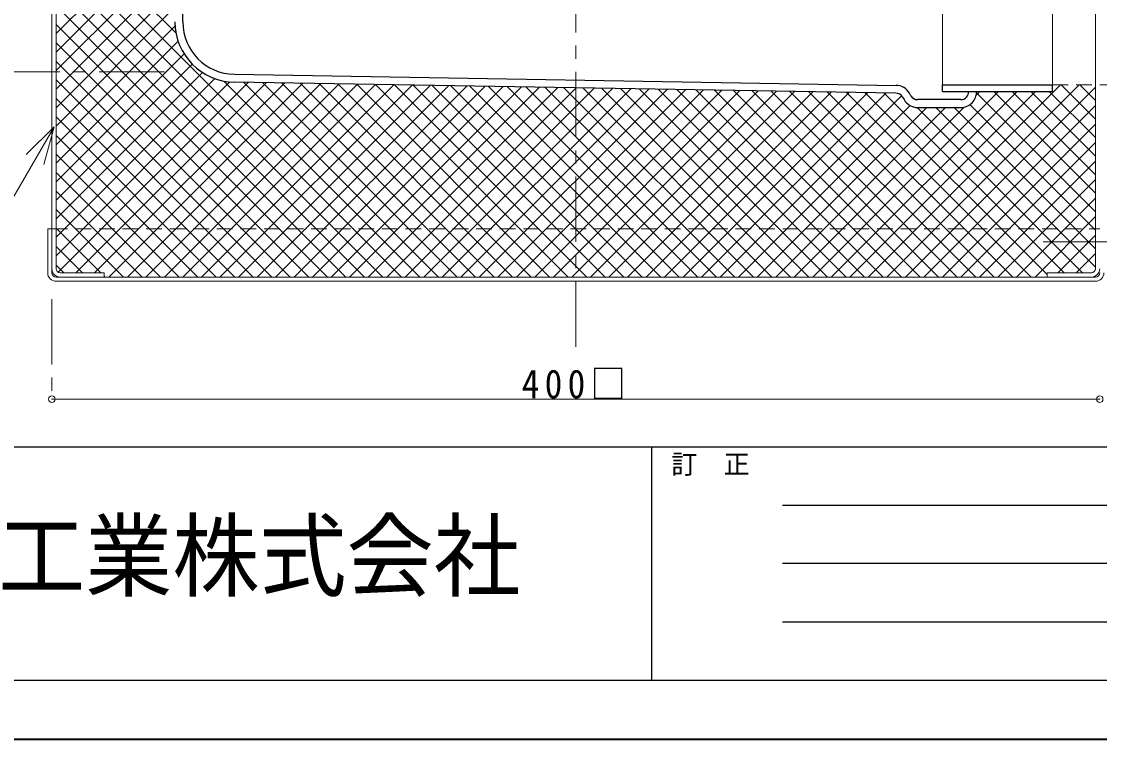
# Model space of a CAD drawing. Units: millimetres at full size, sheet at 1:5; details may follow other scales. Extents: x -1057 to 968, y -699 to 706.
# Drawn here: x -848.5 to -437.1, y -699.3 to -425.1 of the extents above; entities that cross this region are included whole.
import ezdxf
from ezdxf.enums import TextEntityAlignment as Align

# ---------------------------------------------------------------- set-up
doc = ezdxf.new("R2010")
doc.units = ezdxf.units.MM
doc.header["$LTSCALE"] = 5
doc.header["$PDMODE"] = 32
doc.header["$PDSIZE"] = 2.5
doc.linetypes.add('CHAIN1', pattern=[8, 5, -1, 1, -1])
doc.linetypes.add('DASHED1', pattern=[1.8, 1.2, -0.6])
doc.layers.add('0-0_ﾚｲﾔ1', color=4, linetype='Continuous', lineweight=9)
doc.styles.add('ＭＳ ゴシック', font='')
doc.styles.get('ＭＳ ゴシック').set_extended_font_data('MS Gothic')

msp = doc.modelspace()

# ---------------------------------------------------------------- linework, layer by layer
at = {"layer": '0-0_ﾚｲﾔ1', "linetype": 'CHAIN1'}
for p, q in [((-636.961, -84.318), (-636.961, -549.318)), ((-793.961, -444.318), (-1026.961, -444.318)), ((-458.561, -509.318), (-415.361, -509.318)), ((-836.961, -531.118), (-836.961, -569.318))]:
    msp.add_line(p, q, dxfattribs=at)
at = {"layer": '0-0_ﾚｲﾔ1', "color": 7, "lineweight": 18}
for p, q in [((-836.961, -130.518), (-836.961, -521.118)), ((-835.361, -519.518), (-835.361, -130.518)), ((-438.561, -519.518), (-438.561, -130.518)), ((-496.961, -359.318), (-496.961, -449.318)), ((-454.961, -449.318), (-454.961, -359.318)), ((-836.119, -465.292), (-853.286, -495.025)), ((-836.119, -465.292), (-846.726, -475.898)), ((-836.119, -465.292), (-840.002, -479.78)), ((-836.961, -504.318), (-838.561, -504.318)), ((-838.561, -504.318), (-838.561, -521.118)), ((-833.761, -521.118), (-816.961, -521.118)), ((-816.961, -521.118), (-816.961, -522.718)), ((-456.961, -521.118), (-456.961, -522.718)), ((-440.161, -521.118), (-456.961, -521.118)), ((-438.561, -522.718), (-835.361, -522.718)), ((-835.361, -524.318), (-438.561, -524.318))]:
    msp.add_line(p, q, dxfattribs=at)
at = {"layer": '0-0_ﾚｲﾔ1', "color": 5, "lineweight": 25}
for p, q in [((-786.961, -425.283), (-786.961, -160.132)), ((-514.756, -452.489), (-767.344, -448.279)), ((-767.294, -445.28), (-514.706, -449.49)), ((-509.053, -453.452), (-509.61, -452.489)), ((-496.961, -449.318), (-454.961, -449.318)), ((-496.961, -451.818), (-496.961, -449.318)), ((-496.961, -451.818), (-454.961, -451.818)), ((-454.961, -451.818), (-454.961, -449.318)), ((-512.208, -453.989), (-511.651, -454.952)), ((-489.961, -454.952), (-506.455, -454.952)), ((-506.455, -457.952), (-489.961, -457.952))]:
    msp.add_line(p, q, dxfattribs=at)
at = {"layer": '0-0_ﾚｲﾔ1'}
for p, q in [((-835.361, -383.792), (-789.552, -429.601)), ((-835.361, -429.736), (-789.961, -384.336)), ((-835.361, -390.863), (-703.505, -522.718)), ((-835.361, -436.807), (-789.961, -391.407)), ((-835.361, -397.934), (-710.577, -522.718)), ((-835.361, -443.879), (-789.961, -398.479)), ((-835.361, -405.005), (-717.648, -522.718)), ((-835.361, -450.95), (-789.961, -405.55)), ((-835.361, -412.076), (-724.719, -522.718)), ((-835.361, -458.021), (-789.961, -412.621)), ((-835.361, -419.147), (-731.79, -522.718)), ((-835.361, -465.092), (-789.961, -419.692)), ((-835.361, -426.218), (-738.861, -522.718)), ((-835.361, -472.163), (-789.916, -426.718)), ((-835.361, -479.234), (-788.756, -432.629)), ((-835.361, -433.289), (-745.932, -522.718)), ((-835.361, -486.305), (-786.489, -437.433)), ((-835.361, -440.36), (-753.003, -522.718)), ((-835.361, -493.376), (-783.377, -441.392)), ((-835.361, -500.447), (-779.486, -444.573)), ((-835.361, -507.518), (-774.762, -446.919)), ((-835.361, -447.431), (-760.074, -522.718)), ((-835.361, -514.589), (-768.967, -448.195)), ((-834.588, -520.888), (-762.068, -448.367)), ((-827.748, -521.118), (-755.113, -448.483)), ((-771.279, -447.874), (-696.434, -522.718)), ((-763.742, -448.339), (-689.363, -522.718)), ((-756.551, -448.459), (-682.292, -522.718)), ((-820.677, -521.118), (-748.158, -448.599)), ((-815.206, -522.718), (-741.202, -448.715)), ((-808.134, -522.718), (-734.247, -448.831)), ((-801.063, -522.718), (-727.292, -448.947)), ((-793.992, -522.718), (-720.337, -449.063)), ((-786.921, -522.718), (-713.382, -449.179)), ((-779.85, -522.718), (-706.427, -449.295)), ((-772.779, -522.718), (-699.472, -449.411)), ((-765.708, -522.718), (-692.516, -449.526)), ((-758.637, -522.718), (-685.561, -449.642)), ((-751.566, -522.718), (-678.606, -449.758)), ((-749.36, -448.579), (-675.221, -522.718)), ((-744.495, -522.718), (-671.651, -449.874)), ((-742.169, -448.699), (-668.15, -522.718)), ((-737.424, -522.718), (-664.696, -449.99)), ((-734.978, -448.819), (-661.079, -522.718)), ((-730.353, -522.718), (-657.741, -450.106)), ((-727.788, -448.939), (-654.008, -522.718)), ((-723.282, -522.718), (-650.785, -450.222)), ((-720.597, -449.058), (-646.937, -522.718)), ((-716.211, -522.718), (-643.83, -450.338)), ((-713.406, -449.178), (-639.866, -522.718)), ((-709.14, -522.718), (-636.875, -450.454)), ((-706.215, -449.298), (-632.795, -522.718)), ((-702.068, -522.718), (-629.92, -450.57)), ((-699.024, -449.418), (-625.724, -522.718)), ((-694.997, -522.718), (-622.965, -450.686)), ((-691.833, -449.538), (-618.653, -522.718)), ((-687.926, -522.718), (-616.01, -450.802)), ((-684.642, -449.658), (-611.582, -522.718)), ((-680.855, -522.718), (-609.055, -450.917)), ((-677.451, -449.778), (-604.511, -522.718)), ((-673.784, -522.718), (-602.099, -451.033)), ((-670.26, -449.897), (-597.439, -522.718)), ((-666.713, -522.718), (-595.144, -451.149)), ((-663.069, -450.017), (-590.368, -522.718)), ((-659.642, -522.718), (-588.189, -451.265)), ((-655.878, -450.137), (-583.297, -522.718)), ((-652.571, -522.718), (-581.234, -451.381)), ((-648.687, -450.257), (-576.226, -522.718)), ((-645.5, -522.718), (-574.279, -451.497)), ((-641.497, -450.377), (-569.155, -522.718)), ((-638.429, -522.718), (-567.324, -451.613)), ((-634.306, -450.497), (-562.084, -522.718)), ((-631.358, -522.718), (-560.369, -451.729)), ((-627.115, -450.616), (-555.013, -522.718)), ((-624.287, -522.718), (-553.413, -451.845)), ((-619.924, -450.736), (-547.942, -522.718)), ((-617.216, -522.718), (-546.458, -451.961)), ((-612.733, -450.856), (-540.871, -522.718)), ((-610.145, -522.718), (-539.503, -452.077)), ((-605.542, -450.976), (-533.8, -522.718)), ((-603.074, -522.718), (-532.548, -452.193)), ((-598.351, -451.096), (-526.729, -522.718)), ((-596.002, -522.718), (-525.593, -452.309)), ((-591.16, -451.216), (-519.658, -522.718)), ((-588.931, -522.718), (-518.638, -452.424)), ((-583.969, -451.336), (-512.587, -522.718)), ((-576.778, -451.455), (-505.516, -522.718)), ((-569.587, -451.575), (-498.445, -522.718)), ((-562.396, -451.695), (-491.373, -522.718)), ((-555.206, -451.815), (-484.302, -522.718)), ((-548.015, -451.935), (-477.231, -522.718)), ((-546.505, -522.718), (-475.605, -451.818)), ((-540.824, -452.055), (-470.16, -522.718)), ((-539.434, -522.718), (-468.534, -451.818)), ((-533.633, -452.175), (-463.089, -522.718)), ((-532.363, -522.718), (-461.463, -451.818)), ((-526.442, -452.294), (-456.961, -521.775)), ((-525.292, -522.718), (-451.892, -449.318)), ((-519.251, -452.414), (-450.547, -521.118)), ((-518.221, -522.718), (-444.821, -449.318)), ((-511.15, -522.718), (-438.561, -450.129)), ((-484.102, -453.244), (-482.676, -451.818)), ((-483.973, -452.337), (-438.561, -497.749)), ((-477.421, -451.818), (-438.561, -490.678)), ((-470.35, -451.818), (-438.561, -483.607)), ((-463.278, -451.818), (-438.561, -476.536)), ((-456.207, -451.818), (-438.561, -469.465)), ((-451.636, -449.318), (-438.561, -462.394)), ((-444.565, -449.318), (-438.561, -455.323)), ((-835.361, -454.502), (-767.145, -522.718)), ((-581.86, -522.718), (-512.599, -453.457)), ((-574.789, -522.718), (-509.304, -457.233)), ((-567.718, -522.718), (-502.952, -457.952)), ((-560.647, -522.718), (-495.881, -457.952)), ((-553.576, -522.718), (-488.669, -457.811)), ((-506.645, -457.949), (-443.476, -521.118)), ((-504.079, -522.718), (-438.561, -457.2)), ((-499.571, -457.952), (-438.561, -518.962)), ((-492.5, -457.952), (-438.561, -511.891)), ((-486.516, -456.865), (-438.561, -504.82)), ((-835.361, -461.573), (-774.216, -522.718)), ((-497.008, -522.718), (-438.561, -464.272)), ((-835.361, -468.645), (-781.287, -522.718)), ((-489.936, -522.718), (-438.561, -471.343)), ((-835.361, -475.716), (-788.358, -522.718)), ((-482.865, -522.718), (-438.561, -478.414)), ((-835.361, -482.787), (-795.429, -522.718)), ((-475.794, -522.718), (-438.561, -485.485)), ((-835.361, -489.858), (-802.5, -522.718)), ((-468.723, -522.718), (-438.561, -492.556)), ((-835.361, -496.929), (-809.571, -522.718)), ((-461.652, -522.718), (-438.561, -499.627)), ((-835.361, -504), (-818.243, -521.118)), ((-452.981, -521.118), (-438.561, -506.698)), ((-835.361, -511.071), (-825.314, -521.118)), ((-445.91, -521.118), (-438.561, -513.769)), ((-835.361, -518.142), (-832.385, -521.118)), ((-816.961, -522.4), (-816.643, -522.718)), ((-836.961, -569.318), (-436.961, -569.318))]:
    msp.add_line(p, q, dxfattribs=at)
at = {"layer": '0-0_ﾚｲﾔ1', "linetype": 'DASHED1'}
for p, q in [((-454.961, -449.318), (103.039, -449.318)), ((-836.961, -504.318), (-436.961, -504.318))]:
    msp.add_line(p, q, dxfattribs=at)
at = {"layer": '0-0_ﾚｲﾔ1', "color": 6, "lineweight": 25}
for p, q in [((-1034.461, -587.532), (945.539, -587.532)), ((-608.032, -587.532), (-608.032, -676.818)), ((-558.032, -609.854), (-93.747, -609.854)), ((-93.747, -632.175), (-558.032, -632.175)), ((-93.747, -654.497), (-558.032, -654.497)), ((945.539, -676.818), (-1034.461, -676.818))]:
    msp.add_line(p, q, dxfattribs=at)
at = {"layer": '0-0_ﾚｲﾔ1', "color": 1, "lineweight": 40}
msp.add_line((968.039, -699.318), (-1056.961, -699.318), dxfattribs=at)
at = {"layer": '0-0_ﾚｲﾔ1', "color": 5, "lineweight": 25}
for centre, radius, start, end in [((-766.961, -425.283), 23, 180, 269.04516), ((-766.961, -425.283), 20, 180, 269.04516), ((-514.806, -455.489), 3, 30, 89.04516), ((-514.806, -455.489), 6, 30, 89.04516), ((-489.961, -451.952), 6, 270, 1.27774), ((-489.961, -451.952), 3, 270, 2.55613), ((-506.455, -451.952), 6, 210, 270), ((-506.455, -451.952), 3, 210, 270)]:
    msp.add_arc(centre, radius, start, end, dxfattribs=at)
at = {"layer": '0-0_ﾚｲﾔ1', "color": 7, "lineweight": 18}
for centre, radius, start, end in [((-835.361, -521.118), 3.2, 180, 270), ((-833.761, -519.518), 3.2, 180, 270), ((-835.361, -521.118), 1.6, 180, 270), ((-833.761, -519.518), 1.6, 180, 270), ((-440.161, -519.518), 1.6, 270, 0), ((-440.161, -519.518), 3.2, 270, 0), ((-438.561, -521.118), 1.6, 270, 0), ((-438.561, -521.118), 3.2, 270, 0)]:
    msp.add_arc(centre, radius, start, end, dxfattribs=at)
at = {"layer": '0-0_ﾚｲﾔ1'}
for p in [(-836.961, -569.318), (-436.961, -569.318)]:
    msp.add_point(p, dxfattribs=at)

# ---------------------------------------------------------------- texts
at = {"layer": '0-0_ﾚｲﾔ1', "color": 7, "style": 'ＭＳ ゴシック'}
msp.add_text('訂\u3000正', height=7.331, dxfattribs=at).set_placement((-600.532, -600.032), align=Align.BOTTOM_LEFT)
at = {"layer": '0-0_ﾚｲﾔ1', "color": 7, "style": 'ＭＳ ゴシック', "width": 0.95}
msp.add_text('工業株式会社', height=25.66, dxfattribs=at).set_placement((-857.497, -649.675), align=Align.BOTTOM_LEFT)
at = {"layer": '0-0_ﾚｲﾔ1', "color": 7, "insert": (-657.586, -569.318), "char_height": 11, "attachment_point": 7, "style": 'ＭＳ ゴシック'}
msp.add_mtext('\\T1.3;\\W0.9;400□', dxfattribs=at)

doc.saveas('drawing.dxf')
